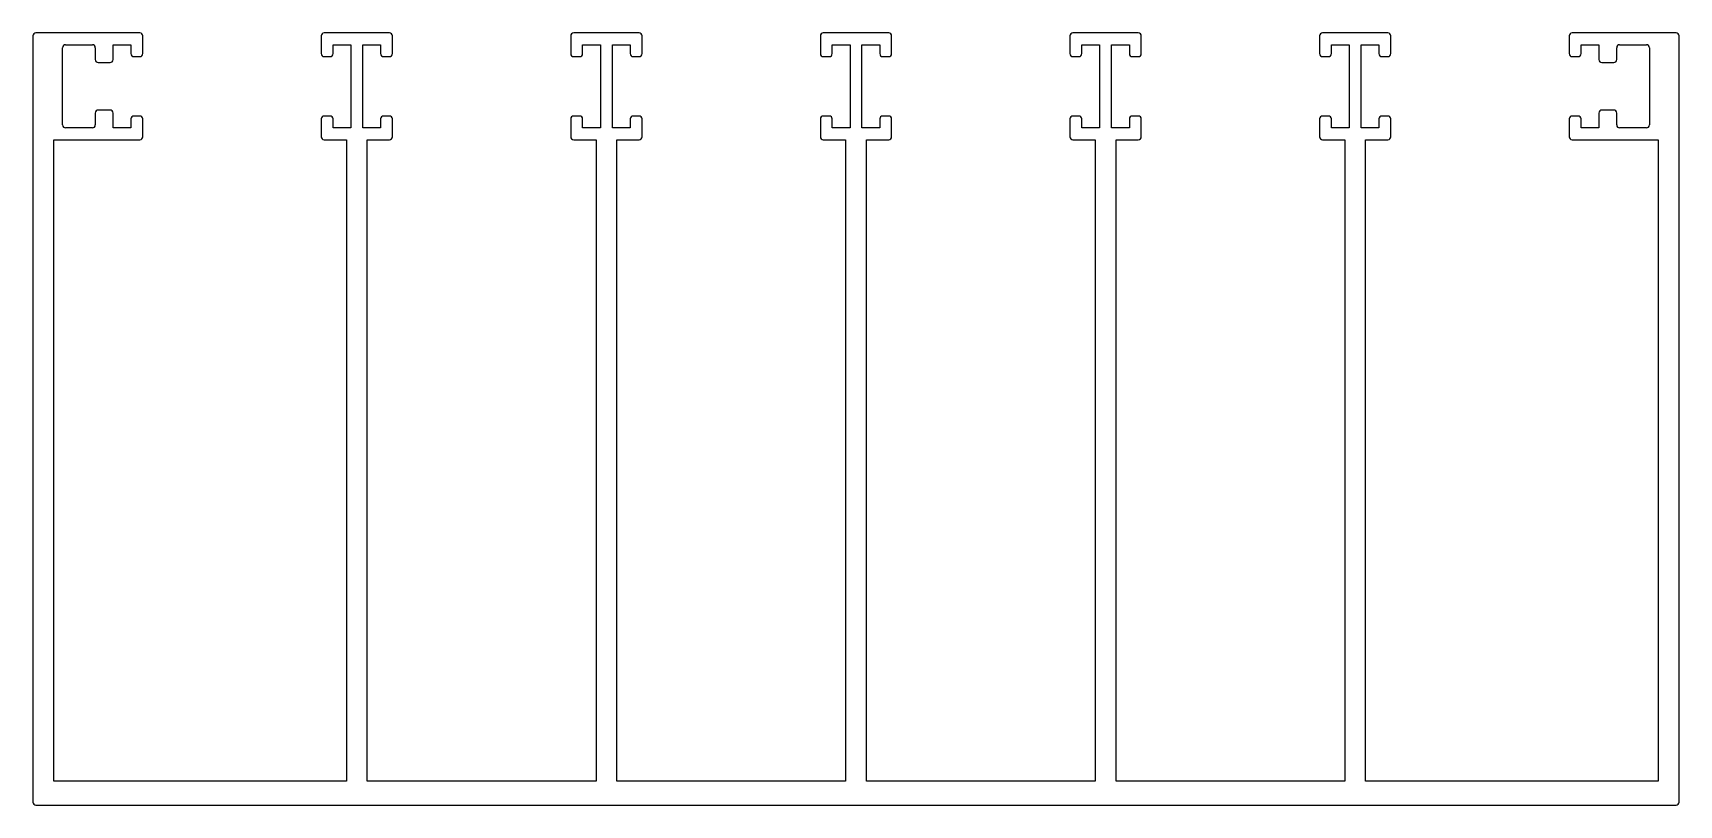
# Model space of a CAD drawing. Extents: x 3 to 141, y 3 to 68.
import ezdxf

# ---------------------------------------------------------------- set-up
doc = ezdxf.new("R2010")
doc.units = 0
doc.layers.get('0').update_dxf_attribs({"linetype": 'CONTINUOUS'})

msp = doc.modelspace()

# ---------------------------------------------------------------- linework, layer by layer
for p, q in [((2.68, 67.37), (2.68, 2.87)), ((11.68, 67.62), (2.93, 67.62)), ((5.43, 66.62), (7.68, 66.62)), ((9.43, 65.37), (9.43, 66.62)), ((9.43, 66.62), (10.93, 66.62)), ((10.93, 66.62), (10.93, 65.87)), ((11.93, 65.87), (11.93, 67.37)), ((26.93, 67.37), (26.93, 65.87)), ((32.68, 67.62), (27.18, 67.62)), ((27.93, 65.87), (27.93, 66.62)), ((27.93, 66.62), (29.43, 66.62)), ((29.43, 66.62), (29.43, 59.62)), ((30.43, 59.62), (30.43, 66.62)), ((30.43, 66.62), (31.93, 66.62)), ((31.93, 66.62), (31.93, 65.87)), ((32.93, 65.87), (32.93, 67.37)), ((47.93, 67.37), (47.93, 65.87)), ((53.68, 67.62), (48.18, 67.62)), ((48.93, 65.87), (48.93, 66.62)), ((48.93, 66.62), (50.43, 66.62)), ((50.43, 66.62), (50.43, 59.62)), ((51.43, 59.62), (51.43, 66.62)), ((51.43, 66.62), (52.93, 66.62)), ((52.93, 66.62), (52.93, 65.87)), ((53.93, 65.87), (53.93, 67.37)), ((68.93, 67.37), (68.93, 65.87)), ((74.68, 67.62), (69.18, 67.62)), ((69.93, 65.87), (69.93, 66.62)), ((69.93, 66.62), (71.43, 66.62)), ((71.43, 66.62), (71.43, 59.62)), ((72.43, 59.62), (72.43, 66.62)), ((72.43, 66.62), (73.93, 66.62)), ((73.93, 66.62), (73.93, 65.87)), ((74.93, 65.87), (74.93, 67.37)), ((89.93, 67.37), (89.93, 65.87)), ((95.68, 67.62), (90.18, 67.62)), ((90.93, 65.87), (90.93, 66.62)), ((90.93, 66.62), (92.43, 66.62)), ((92.43, 66.62), (92.43, 59.62)), ((93.43, 59.62), (93.43, 66.62)), ((93.43, 66.62), (94.93, 66.62)), ((94.93, 66.62), (94.93, 65.87)), ((95.93, 65.87), (95.93, 67.37)), ((110.93, 67.37), (110.93, 65.87)), ((116.68, 67.62), (111.18, 67.62)), ((111.93, 65.87), (111.93, 66.62)), ((111.93, 66.62), (113.43, 66.62)), ((113.43, 66.62), (113.43, 59.62)), ((114.43, 59.62), (114.43, 66.62)), ((114.43, 66.62), (115.93, 66.62)), ((115.93, 66.62), (115.93, 65.87)), ((116.93, 65.87), (116.93, 67.37)), ((131.93, 67.37), (131.93, 65.87)), ((140.93, 67.62), (132.18, 67.62)), ((132.93, 65.87), (132.93, 66.62)), ((132.93, 66.62), (134.43, 66.62)), ((134.43, 66.62), (134.43, 65.37)), ((136.18, 66.62), (138.43, 66.62)), ((141.18, 2.87), (141.18, 67.37)), ((5.18, 59.87), (5.18, 66.37)), ((7.93, 66.37), (7.93, 65.37)), ((8.18, 65.12), (9.18, 65.12)), ((11.18, 65.62), (11.68, 65.62)), ((27.18, 65.62), (27.68, 65.62)), ((32.18, 65.62), (32.68, 65.62)), ((48.18, 65.62), (48.68, 65.62)), ((53.18, 65.62), (53.68, 65.62)), ((69.18, 65.62), (69.68, 65.62)), ((74.18, 65.62), (74.68, 65.62)), ((90.18, 65.62), (90.68, 65.62)), ((95.18, 65.62), (95.68, 65.62)), ((111.18, 65.62), (111.68, 65.62)), ((116.18, 65.62), (116.68, 65.62)), ((132.18, 65.62), (132.68, 65.62)), ((134.68, 65.12), (135.68, 65.12)), ((135.93, 65.37), (135.93, 66.37)), ((138.68, 66.37), (138.68, 59.87)), ((9.18, 61.12), (8.18, 61.12)), ((135.68, 61.12), (134.68, 61.12)), ((7.68, 59.62), (5.43, 59.62)), ((7.93, 60.87), (7.93, 59.87)), ((9.43, 59.62), (9.43, 60.87)), ((10.93, 59.62), (9.43, 59.62)), ((10.93, 60.37), (10.93, 59.62)), ((11.68, 60.62), (11.18, 60.62)), ((11.93, 58.87), (11.93, 60.37)), ((26.93, 60.37), (26.93, 58.87)), ((27.68, 60.62), (27.18, 60.62)), ((27.93, 59.62), (27.93, 60.37)), ((29.43, 59.62), (27.93, 59.62)), ((31.93, 59.62), (30.43, 59.62)), ((31.93, 60.37), (31.93, 59.62)), ((32.68, 60.62), (32.18, 60.62)), ((32.93, 58.87), (32.93, 60.37)), ((47.93, 60.37), (47.93, 58.87)), ((48.68, 60.62), (48.18, 60.62)), ((48.93, 59.62), (48.93, 60.37)), ((50.43, 59.62), (48.93, 59.62)), ((52.93, 59.62), (51.43, 59.62)), ((52.93, 60.37), (52.93, 59.62)), ((53.68, 60.62), (53.18, 60.62)), ((53.93, 58.87), (53.93, 60.37)), ((68.93, 60.37), (68.93, 58.87)), ((69.68, 60.62), (69.18, 60.62)), ((69.93, 59.62), (69.93, 60.37)), ((71.43, 59.62), (69.93, 59.62)), ((73.93, 59.62), (72.43, 59.62)), ((73.93, 60.37), (73.93, 59.62)), ((74.68, 60.62), (74.18, 60.62)), ((74.93, 58.87), (74.93, 60.37)), ((89.93, 60.37), (89.93, 58.87)), ((90.68, 60.62), (90.18, 60.62)), ((90.93, 59.62), (90.93, 60.37)), ((92.43, 59.62), (90.93, 59.62)), ((94.93, 59.62), (93.43, 59.62)), ((94.93, 60.37), (94.93, 59.62)), ((95.68, 60.62), (95.18, 60.62)), ((95.93, 58.87), (95.93, 60.37)), ((110.93, 60.37), (110.93, 58.87)), ((111.68, 60.62), (111.18, 60.62)), ((111.93, 59.62), (111.93, 60.37)), ((113.43, 59.62), (111.93, 59.62)), ((115.93, 59.62), (114.43, 59.62)), ((115.93, 60.37), (115.93, 59.62)), ((116.68, 60.62), (116.18, 60.62)), ((116.93, 58.87), (116.93, 60.37)), ((131.93, 60.37), (131.93, 58.87)), ((132.68, 60.62), (132.18, 60.62)), ((132.93, 59.62), (132.93, 60.37)), ((134.43, 59.62), (132.93, 59.62)), ((134.43, 60.87), (134.43, 59.62)), ((135.93, 59.87), (135.93, 60.87)), ((138.43, 59.62), (136.18, 59.62)), ((4.43, 4.62), (4.43, 58.62)), ((4.43, 58.62), (11.68, 58.62)), ((27.18, 58.62), (29.06, 58.62)), ((29.06, 58.62), (29.06, 4.62)), ((30.81, 4.62), (30.81, 58.62)), ((30.81, 58.62), (32.68, 58.62)), ((48.18, 58.62), (50.06, 58.62)), ((50.06, 58.62), (50.06, 4.62)), ((51.81, 4.62), (51.81, 58.62)), ((51.81, 58.62), (53.68, 58.62)), ((69.18, 58.62), (71.06, 58.62)), ((71.06, 58.62), (71.06, 4.62)), ((72.81, 4.62), (72.81, 58.62)), ((72.81, 58.62), (74.68, 58.62)), ((90.18, 58.62), (92.06, 58.62)), ((92.06, 58.62), (92.06, 4.62)), ((93.81, 4.62), (93.81, 58.62)), ((93.81, 58.62), (95.68, 58.62)), ((111.18, 58.62), (113.06, 58.62)), ((113.06, 58.62), (113.06, 4.62)), ((114.81, 4.62), (114.81, 58.62)), ((114.81, 58.62), (116.68, 58.62)), ((132.18, 58.62), (139.43, 58.62)), ((139.43, 58.62), (139.43, 4.62)), ((29.06, 4.62), (4.43, 4.62)), ((50.06, 4.62), (30.81, 4.62)), ((71.06, 4.62), (51.81, 4.62)), ((92.06, 4.62), (72.81, 4.62)), ((113.06, 4.62), (93.81, 4.62)), ((139.43, 4.62), (114.81, 4.62)), ((2.93, 2.62), (140.93, 2.62))]:
    msp.add_line(p, q)
for centre, start, end in [((2.93, 67.37), 90, 180), ((5.43, 66.37), 90, 180), ((7.68, 66.37), 360, 90), ((11.68, 67.37), 0, 90), ((27.18, 67.37), 90, 180), ((32.68, 67.37), 0, 90), ((48.18, 67.37), 90, 180), ((53.68, 67.37), 0, 90), ((69.18, 67.37), 90, 180), ((74.68, 67.37), 0, 90), ((90.18, 67.37), 90, 180), ((95.68, 67.37), 0, 90), ((111.18, 67.37), 90, 180), ((116.68, 67.37), 0, 90), ((132.18, 67.37), 90, 180), ((136.18, 66.37), 90, 180), ((138.43, 66.37), 0, 90), ((140.93, 67.37), 0, 90), ((8.18, 65.37), 180, 270), ((9.18, 65.37), 270, 0), ((11.18, 65.87), 180, 270), ((11.68, 65.87), 270, 0), ((27.18, 65.87), 180, 270), ((27.68, 65.87), 270, 0), ((32.18, 65.87), 180, 270), ((32.68, 65.87), 270, 0), ((48.18, 65.87), 180, 270), ((48.68, 65.87), 270, 0), ((53.18, 65.87), 180, 270), ((53.68, 65.87), 270, 0), ((69.18, 65.87), 180, 270), ((69.68, 65.87), 270, 0), ((74.18, 65.87), 180, 270), ((74.68, 65.87), 270, 0), ((90.18, 65.87), 180, 270), ((90.68, 65.87), 270, 0), ((95.18, 65.87), 180, 270), ((95.68, 65.87), 270, 0), ((111.18, 65.87), 180, 270), ((111.68, 65.87), 270, 0), ((116.18, 65.87), 180, 270), ((116.68, 65.87), 270, 0), ((132.18, 65.87), 180, 270), ((132.68, 65.87), 270, 0), ((134.68, 65.37), 180, 270), ((135.68, 65.37), 270, 0), ((8.18, 60.87), 90, 180), ((9.18, 60.87), 0, 90), ((134.68, 60.87), 90, 180), ((135.68, 60.87), 0, 90), ((5.43, 59.87), 180, 270), ((7.68, 59.87), 270, 0), ((11.18, 60.37), 90, 180), ((11.68, 60.37), 0, 90), ((27.18, 60.37), 90, 180), ((27.68, 60.37), 0, 90), ((32.18, 60.37), 90, 180), ((32.68, 60.37), 0, 90), ((48.18, 60.37), 90, 180), ((48.68, 60.37), 0, 90), ((53.18, 60.37), 90, 180), ((53.68, 60.37), 0, 90), ((69.18, 60.37), 90, 180), ((69.68, 60.37), 0, 90), ((74.18, 60.37), 90, 180), ((74.68, 60.37), 0, 90), ((90.18, 60.37), 90, 180), ((90.68, 60.37), 0, 90), ((95.18, 60.37), 90, 180), ((95.68, 60.37), 0, 90), ((111.18, 60.37), 90, 180), ((111.68, 60.37), 0, 90), ((116.18, 60.37), 90, 180), ((116.68, 60.37), 0, 90), ((132.18, 60.37), 90, 180), ((132.68, 60.37), 0, 90), ((136.18, 59.87), 180, 270), ((138.43, 59.87), 270, 0), ((11.68, 58.87), 270, 0), ((27.18, 58.87), 180, 270), ((32.68, 58.87), 270, 0), ((48.18, 58.87), 180, 270), ((53.68, 58.87), 270, 0), ((69.18, 58.87), 180, 270), ((74.68, 58.87), 270, 0), ((90.18, 58.87), 180, 270), ((95.68, 58.87), 270, 0), ((111.18, 58.87), 180, 270), ((116.68, 58.87), 270, 0), ((132.18, 58.87), 180, 270), ((2.93, 2.87), 180, 270), ((140.93, 2.87), 270, 0)]:
    msp.add_arc(centre, 0.25, start, end)

doc.saveas('drawing.dxf')
